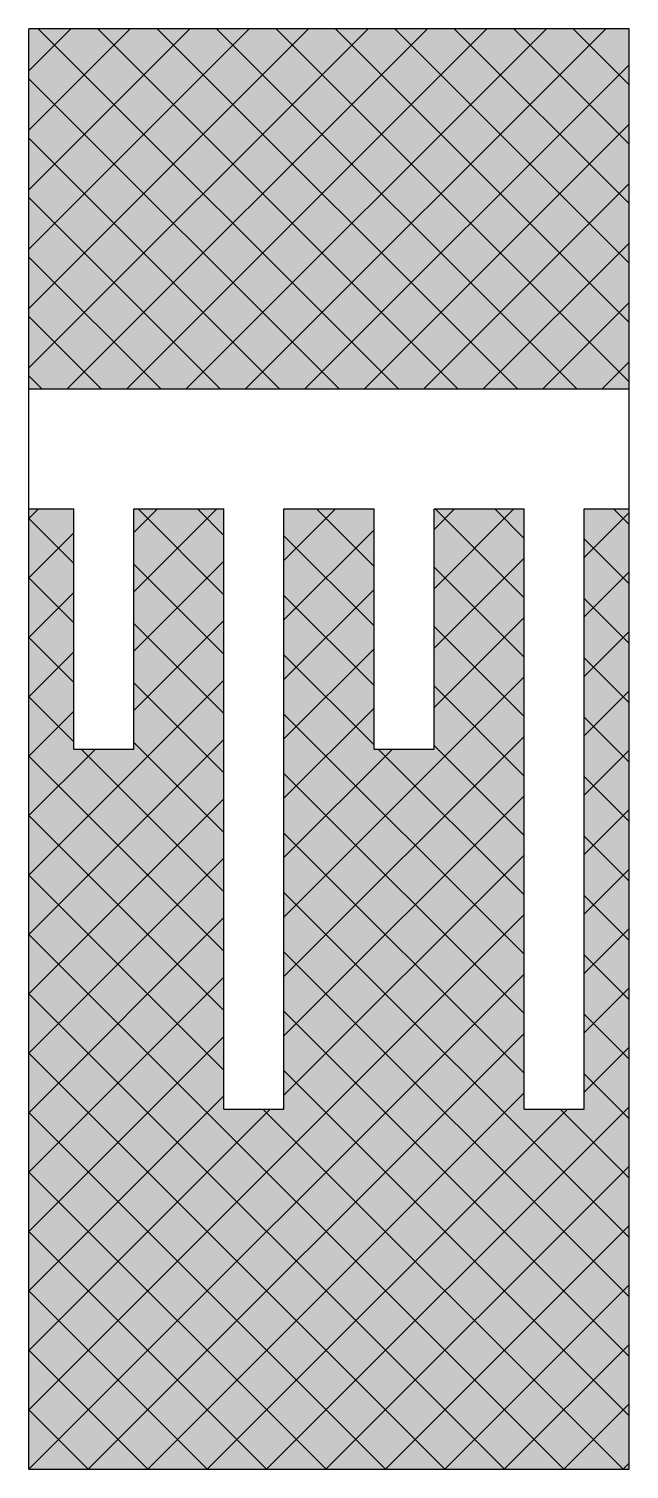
# Model space of a CAD drawing. Header units: metres. Extents: x 0 to 1, y 0 to 2.4.
import ezdxf

# ---------------------------------------------------------------- set-up
doc = ezdxf.new("R2010")
doc.units = ezdxf.units.M
doc.header["$LTSCALE"] = 0.2

msp = doc.modelspace()

# ---------------------------------------------------------------- hatches: boundary and pattern name
h = msp.add_hatch()
h.set_pattern_fill('L45L135', color=256, scale=0.07, style=0)
h.set_pattern_definition([(45, (-652.38335, -239.22438), (-0.049497475, 0.049497475), []), (135, (-652.38335, -239.22438), (-0.049497475, -0.049497475), [])])
h.paths.add_polyline_path([(0, 2.4), (0, 1.8), (1, 1.8), (1, 2.4)])
h = msp.add_hatch(color=254)
h.dxf.hatch_style = 1
h.paths.add_polyline_path([(1, 2.4), (0, 2.4), (0, 1.8), (1, 1.8)])
h.paths.add_polyline_path([(0.825, 1.6), (0.675, 1.6), (0.675, 1.2), (0.575, 1.2), (0.575, 1.6), (0.425, 1.6), (0.425, 0.6), (0.325, 0.6), (0.325, 1.6), (0.175, 1.6), (0.175, 1.2), (0.075, 1.2), (0.075, 1.6), (0, 1.6), (0, 0), (1, 0), (1, 1.6), (0.925, 1.6), (0.925, 0.6), (0.825, 0.6)])
h = msp.add_hatch()
h.set_pattern_fill('L45L135', color=256, scale=0.07, style=0)
h.set_pattern_definition([(45, (0, 0), (-0.0494975, 0.0494975), []), (135, (0, 0), (-0.0494975, -0.0494975), [])])
h.paths.add_polyline_path([(1, 1.6), (0.925, 1.6), (0.925, 0.6), (0.825, 0.6), (0.825, 1.6), (0.675, 1.6), (0.675, 1.2), (0.575, 1.2), (0.575, 1.6), (0.425, 1.6), (0.425, 0.6), (0.325, 0.6), (0.325, 1.6), (0.175, 1.6), (0.175, 1.2), (0.075, 1.2), (0.075, 1.6), (0, 1.6), (0, 0), (1, 0)])

# ---------------------------------------------------------------- linework, layer by layer
for p, q in [((1, 2.4), (0, 2.4)), ((0, 0), (0, 2.4)), ((1, 0), (1, 2.4)), ((0, 1.8), (1, 1.8)), ((0, 1.6), (0.075, 1.6)), ((0.075, 1.2), (0.075, 1.6)), ((0.175, 1.2), (0.175, 1.6)), ((0.175, 1.6), (0.325, 1.6)), ((0.325, 0.6), (0.325, 1.6)), ((0.425, 0.6), (0.425, 1.6)), ((0.425, 1.6), (0.575, 1.6)), ((0.575, 1.2), (0.575, 1.6)), ((0.675, 1.2), (0.675, 1.6)), ((0.675, 1.6), (0.825, 1.6)), ((0.825, 0.6), (0.825, 1.6)), ((0.925, 0.6), (0.925, 1.6)), ((0.925, 1.6), (1, 1.6)), ((0.075, 1.2), (0.175, 1.2)), ((0.575, 1.2), (0.675, 1.2)), ((0.325, 0.6), (0.425, 0.6)), ((0.825, 0.6), (0.925, 0.6)), ((0, 0), (1, 0))]:
    msp.add_line(p, q)

doc.saveas('drawing.dxf')
